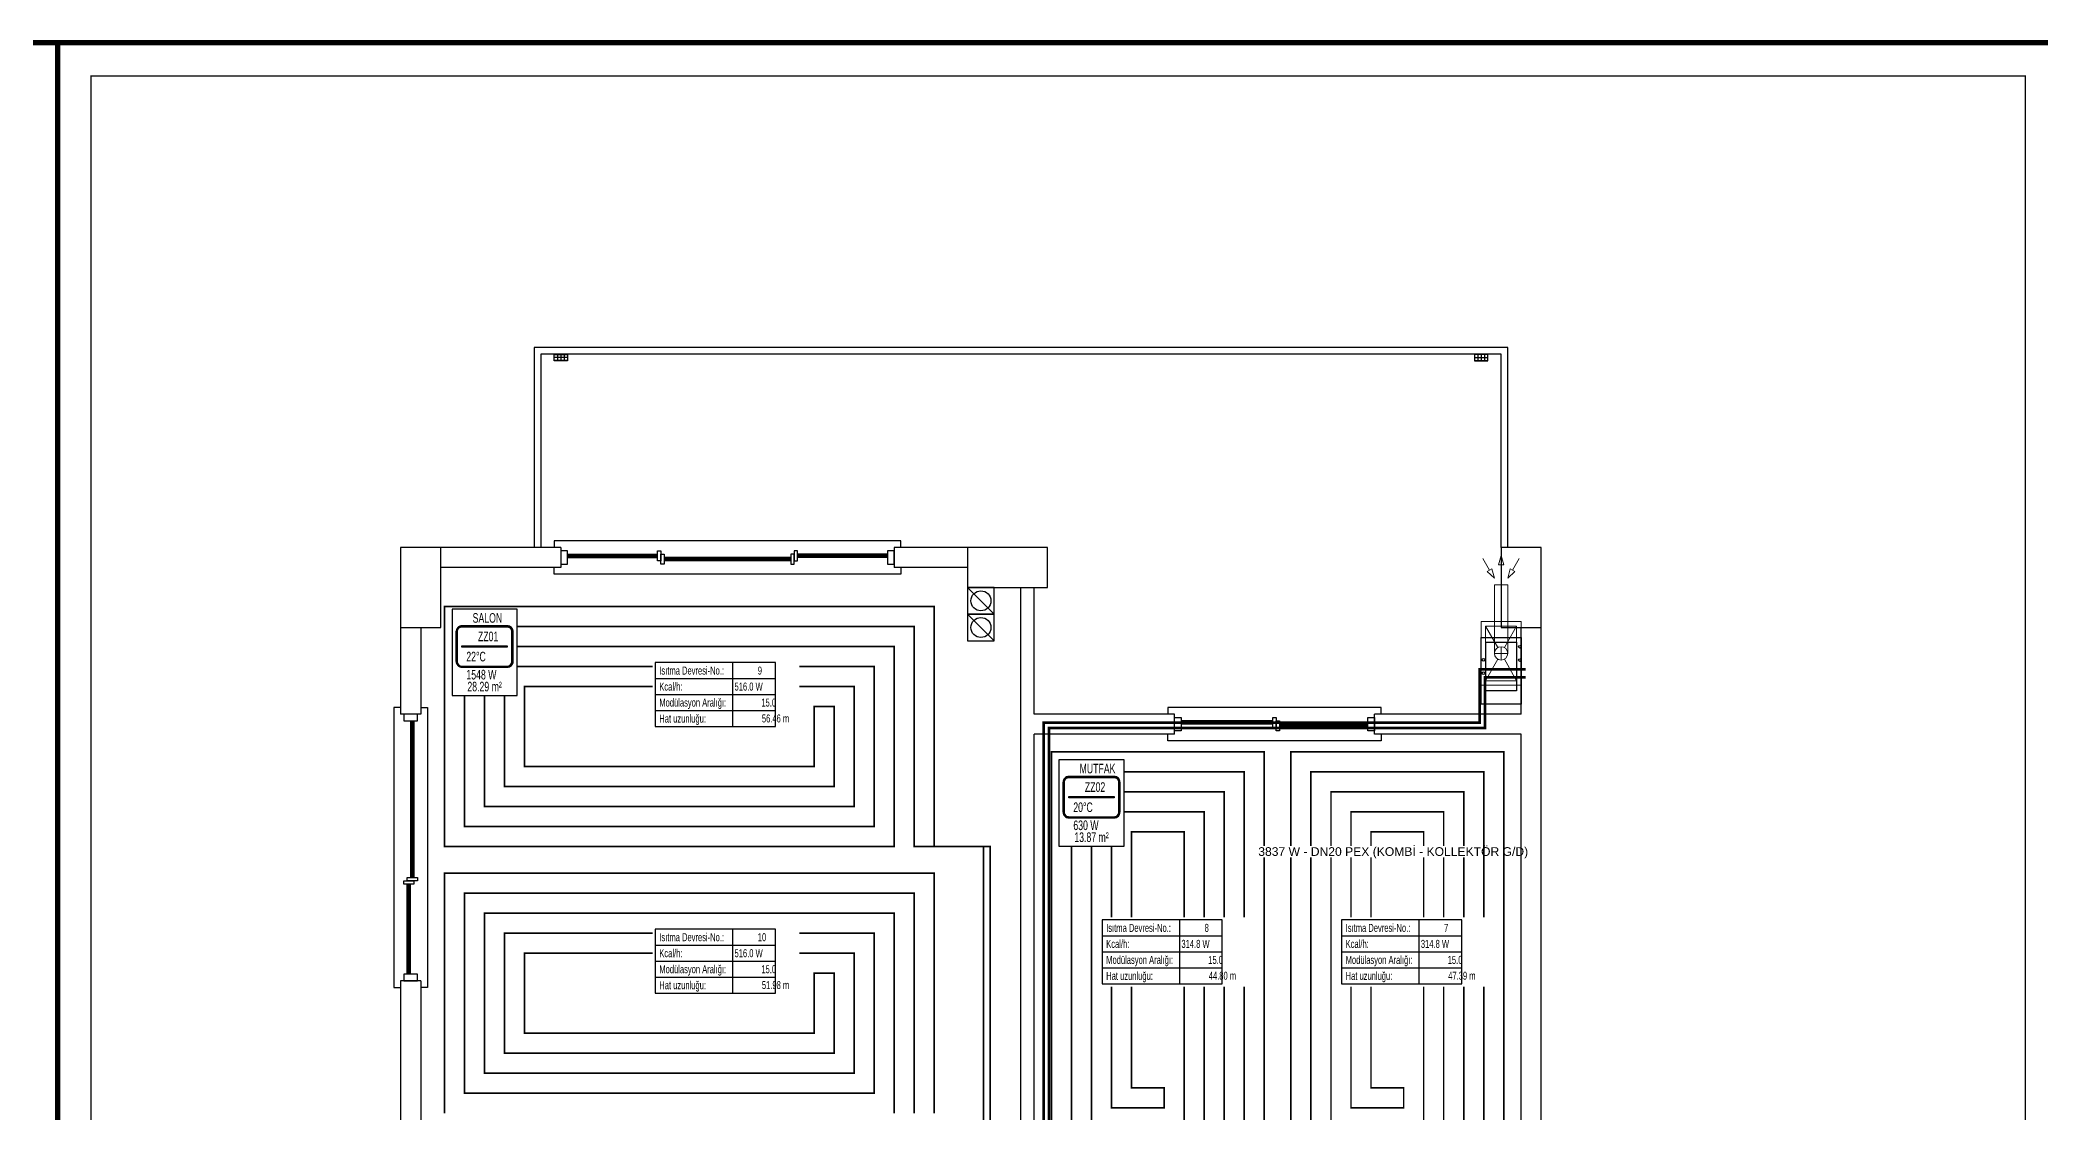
# Model space of a CAD drawing. Header units: centimetres. Extents: x -3952 to 14132, y 6348 to 11752.
# Drawn here: x 4487 to 5987, y 8198 to 9002 of the extents above; entities that cross this region are included whole.
import ezdxf
from ezdxf.enums import TextEntityAlignment as Align

# ---------------------------------------------------------------- set-up
doc = ezdxf.new("R2010")
doc.units = ezdxf.units.CM
doc.linetypes.add('ISITMA DONUS HATTI', pattern=[26, 20, -6])
for name, color, linetype in [('MD-YUK-BIRIMI', 7, 'Continuous'), ('MIMARI', 8, 'Continuous'), ('MIMARI-KOLON', 8, 'Continuous'), ('MTY-ISIKAYBIMAHAL', 2, 'Continuous'), ('MTY-ISITMA-DONUS-BORU', 30, 'ISITMA DONUS HATTI'), ('MTY-ISITMA-GIDIS-BORU', 10, 'Continuous'), ('MTY-PAFTA', 7, 'Continuous'), ('MTY-PEX-BORU', 1, 'Continuous'), ('MTY-RADYATÖR', 7, 'Continuous'), ('MTY-TEFRIS', 15, 'Continuous'), ('STM-ISITMA-CAP', 41, 'Continuous')]:
    doc.layers.add(name, color=color, linetype=linetype)
doc.layers.add('ROTAS-PAFTA-SINIRI', color=8, linetype='Continuous', plot=False)
doc.styles.add('MTYCAPLT', font='arial.ttf', dxfattribs={"width": 0.65, "height": 1})
doc.styles.add('ROTAS', font='arial.ttf')

# ---------------------------------------------------------------- blocks, each defined once
blk = doc.blocks.new('ROTAS_PAFTA')
blk.add_lwpolyline([(0, 0), (1, 0), (1, 1), (0, 1)], close=True)
blk = doc.blocks.new('MTY-RADYATOR MAHAL')
at = {"layer": 'MTY-ISIKAYBIMAHAL', "color": 2}
for points in [[(-35.7, 18.4), (-35.7, -18.4, 0.414214), (-28.2, -25.9), (28.2, -25.9, 0.414214), (35.7, -18.4), (35.7, 18.4, 0.414214), (28.2, 25.9), (-28.2, 25.9, 0.414214)], [(-34.2, 18.4), (-34.2, -18.4, 0.414214), (-28.2, -24.4), (28.2, -24.4, 0.414214), (34.2, -18.4), (34.2, 18.4, 0.414214), (28.2, 24.4), (-28.2, 24.4, 0.414214)]]:
    blk.add_lwpolyline(points, format="xyb", close=True, dxfattribs=at)
at = {"layer": 'MTY-ISIKAYBIMAHAL', "color": 4}
for points in [[(-35.2, 18.4), (-35.2, -18.4, 0.414214), (-28.2, -25.4), (28.2, -25.4, 0.414214), (35.2, -18.4), (35.2, 18.4, 0.414214), (28.2, 25.4), (-28.2, 25.4, 0.414214)], [(-34.7, 18.4), (-34.7, -18.4, 0.414214), (-28.2, -24.9), (28.2, -24.9, 0.414214), (34.7, -18.4), (34.7, 18.4, 0.414214), (28.2, 24.9), (-28.2, 24.9, 0.414214)]]:
    blk.add_lwpolyline(points, format="xyb", close=True, dxfattribs=at)
at = {"layer": 'MTY-ISIKAYBIMAHAL', "color": 2}
blk.add_lwpolyline([(-28.2, 0.8), (28.2, 0.8), (28.2, -0.8), (-28.2, -0.8)], close=True, dxfattribs=at)
at = {"layer": 'MTY-ISIKAYBIMAHAL', "color": 1, "style": 'MTYCAPLT', "width": 0.65}
for tag, p in [('MAHAL_001', (-14.9, 29.8)), ('NO_001', (-8.3, 6.7))]:
    blk.add_attdef(tag, p, '', height=12, rotation=360, dxfattribs=at)
at = {"layer": 'MTY-ISIKAYBIMAHAL', "color": 4, "style": 'MTYCAPLT', "width": 0.65}
for tag, p in [('DERECE_001', (-22.8, -18.5)), ('ISIKAYBI_001', (-22.7, -41.1))]:
    blk.add_attdef(tag, p, '', height=12, rotation=360, dxfattribs=at)
blk.add_attdef('ALAN', text='', height=12, rotation=360, dxfattribs=at).set_placement((0, -50), align=Align.MIDDLE_CENTER)
blk = doc.blocks.new('MTY-ETIKET')
at = {"layer": 'MTY-RADYATÖR'}
for p, q in [((2.69, 0), (2.69, 8)), ((-7, 6), (8, 6)), ((-7, 4), (8, 4)), ((-7, 2), (8, 2))]:
    blk.add_line(p, q, dxfattribs=at)
blk.add_lwpolyline([(8, 0), (8, 8), (-7, 8), (-7, 0)], close=True, dxfattribs=at)
at = {"layer": 'MTY-RADYATÖR', "style": 'MTYCAPLT', "width": 0.65}
for s, p in [('Isıtma Devresi-No.:', (-6.5, 7)), ('Kcal/h:', (-6.5, 5)), ('Modülasyon Aralığı:', (-6.5, 3)), ('Hat uzunluğu:', (-6.5, 1))]:
    blk.add_text(s, height=1, rotation=360, dxfattribs=at).set_placement(p, align=Align.MIDDLE_LEFT)
for tag, p in [('NO1_001', (5.8, 6.5)), ('AR_001', (6.25, 2.5)), ('UZ_001', (6.31, 0.51))]:
    blk.add_attdef(tag, p, '', height=1, rotation=360, dxfattribs=at)
at = {"layer": 'MTY-RADYATÖR', "color": 2, "style": 'MTYCAPLT', "width": 0.65}
for tag, p in [('BORU_001', (-7.07, 4.59)), ('YER_001', (2.9, 4.5))]:
    blk.add_attdef(tag, p, '', height=1, dxfattribs=at)
blk = doc.blocks.new('KOMBI1')
at = {"layer": 'MTY-TEFRIS', "color": 1, "lineweight": 20, "ltscale": 40}
for p, q in [((19.5, 17.5), (3.4, 26.6)), ((18.9, 15), (28.9, 15)), ((23.9, 20), (23.9, 10)), ((44.4, 26.6), (28.2, 17.5)), ((19.5, 12.5), (3.4, 3.4)), ((44.4, 3.4), (28.2, 12.5))]:
    blk.add_line(p, q, dxfattribs=at)
at = {"layer": 'MTY-TEFRIS', "color": 7, "lineweight": 20, "ltscale": 40}
for p, q in [((23.9, 20), (75.3, 20)), ((75.3, 20), (75.3, 10)), ((85.4, 25.3), (80.3, 20)), ((87.4, 21.8), (80.3, 20)), ((80.3, 15), (90.3, 15)), ((86.4, 23.6), (85.4, 25.3)), ((95, 28.6), (86.4, 23.6)), ((86.4, 23.6), (87.4, 21.8)), ((90.3, 15), (90.3, 17)), ((90.3, 17), (97.3, 15)), ((90.3, 15), (90.3, 13)), ((90.3, 13), (97.3, 15)), ((23.9, 10), (75.3, 10)), ((87.4, 8.2), (80.3, 10)), ((85.4, 4.7), (80.3, 10)), ((86.4, 6.5), (85.4, 4.7)), ((86.4, 6.5), (87.4, 8.2)), ((95, 1.4), (86.4, 6.5))]:
    blk.add_line(p, q, dxfattribs=at)
blk.add_lwpolyline([(0, 0), (47.8, 0), (47.8, 30), (0, 30)], close=True, dxfattribs=at)
at = {"layer": 'MTY-TEFRIS', "color": 1, "lineweight": 20, "ltscale": 40}
blk.add_lwpolyline([(3.4, 3.4), (44.4, 3.4), (44.4, 26.6), (3.4, 26.6)], close=True, dxfattribs=at)
at = {"layer": 'MTY-TEFRIS', "color": 7, "lineweight": 20, "ltscale": 40}
blk.add_circle((23.9, 15), 5, dxfattribs=at)
at = {"layer": 'MTY-TEFRIS', "color": 3, "ltscale": 10}
blk.add_circle((18.9, 1), 1, dxfattribs=at)
at = {"layer": 'MTY-TEFRIS', "color": 1, "ltscale": 10}
blk.add_circle((28.9, 1), 1, dxfattribs=at)
at = {"layer": 'MD-YUK-BIRIMI', "color": 3, "style": 'MTYCAPLT', "width": 0.65}
for tag, p in [('SOCP_001', (17.6, -0.5)), ('SO_001', (18.2, 0.5))]:
    blk.add_attdef(tag, p, '', height=1, dxfattribs=at)
at = {"layer": 'MD-YUK-BIRIMI', "color": 1, "style": 'MTYCAPLT', "width": 0.65}
for tag, p in [('SCCP_001', (27.6, -0.5)), ('SC_001', (28.3, 0.5))]:
    blk.add_attdef(tag, p, '', height=1, dxfattribs=at)

msp = doc.modelspace()

# ---------------------------------------------------------------- linework, layer by layer
at = {"layer": 'MIMARI'}
for p, q in [((4872.1, 8766.1), (4882.1, 8766.1)), ((4882.1, 8763.8), (4872.1, 8763.8)), ((4874.6, 8766.1), (4874.6, 8761.6)), ((4877.1, 8766.1), (4877.1, 8761.6)), ((4879.6, 8766.1), (4879.6, 8761.6)), ((5572.1, 8766.1), (5562.1, 8766.1)), ((5562.1, 8763.8), (5572.1, 8763.8)), ((5564.6, 8766.1), (5564.6, 8761.6)), ((5567.1, 8766.1), (5567.1, 8761.6)), ((5569.6, 8766.1), (5569.6, 8761.6)), ((4877.1, 8621.3), (4787.1, 8621.3)), ((4877.1, 8621.3), (4877.1, 8606.3)), ((4882.1, 8616.3), (4949.6, 8616.3)), ((4882.1, 8615.3), (4949.6, 8615.3)), ((4882.1, 8614.8), (4949.6, 8614.8)), ((4882.1, 8613.8), (4949.6, 8613.8)), ((5049.6, 8613.8), (4954.6, 8613.8)), ((5049.6, 8612.8), (4954.6, 8612.8)), ((5049.6, 8612.3), (4954.6, 8612.3)), ((5049.6, 8611.3), (4954.6, 8611.3)), ((5122.1, 8616.3), (5054.6, 8616.3)), ((5122.1, 8615.3), (5054.6, 8615.3)), ((5122.1, 8614.8), (5054.6, 8614.8)), ((5122.1, 8613.8), (5054.6, 8613.8)), ((5182.1, 8621.3), (5127.1, 8621.3)), ((5127.1, 8621.3), (5127.1, 8606.3)), ((4877.1, 8606.3), (4787.1, 8606.3)), ((5182.1, 8606.3), (5127.1, 8606.3)), ((5182.1, 8591.3), (5202.1, 8571.3)), ((5222.1, 8081.3), (5222.1, 8591.3)), ((5232.1, 8496.3), (5232.1, 8591.3)), ((5182.1, 8571.3), (5202.1, 8551.3)), ((4757.1, 8561.3), (4757.1, 8496.3)), ((4772.1, 8561.3), (4772.1, 8496.3)), ((5597.1, 8496.3), (5597.1, 8561.3)), ((5612.1, 8066.3), (5612.1, 8561.3)), ((4772.1, 8496.3), (4757.1, 8496.3)), ((4764.6, 8491.3), (4764.6, 8373.8)), ((4765.6, 8491.3), (4765.6, 8373.8)), ((4766.1, 8491.3), (4766.1, 8373.8)), ((4767.1, 8491.3), (4767.1, 8373.8)), ((5337.1, 8496.3), (5232.1, 8496.3)), ((5337.1, 8481.3), (5337.1, 8496.3)), ((5410.8, 8491.3), (5342.1, 8491.3)), ((5410.8, 8490.3), (5342.1, 8490.3)), ((5597.1, 8496.3), (5487.1, 8496.3)), ((5487.1, 8481.3), (5487.1, 8496.3)), ((5232.1, 8101.3), (5232.1, 8481.3)), ((5337.1, 8481.3), (5232.1, 8481.3)), ((5410.8, 8489.8), (5342.1, 8489.8)), ((5410.8, 8488.8), (5342.1, 8488.8)), ((5482.1, 8488.8), (5415.8, 8488.8)), ((5482.1, 8487.8), (5415.8, 8487.8)), ((5482.1, 8487.3), (5415.8, 8487.3)), ((5482.1, 8486.3), (5415.8, 8486.3)), ((5597.1, 8481.3), (5487.1, 8481.3)), ((5597.1, 8101.3), (5597.1, 8481.3)), ((4762.1, 8301.3), (4762.1, 8368.8)), ((4763.1, 8301.3), (4763.1, 8368.8)), ((4763.6, 8301.3), (4763.6, 8368.8)), ((4764.6, 8301.3), (4764.6, 8368.8)), ((4772.1, 8296.3), (4757.1, 8296.3)), ((4757.1, 8296.3), (4757.1, 7991.3)), ((4772.1, 8296.3), (4772.1, 7991.3))]:
    msp.add_line(p, q, dxfattribs=at)
for points in [[(5587.1, 8621.3), (5587.1, 8771.3), (4857.1, 8771.3), (4857.1, 8621.3)], [(5582.1, 8621.3), (5582.1, 8766.3), (4862.1, 8766.3), (4862.1, 8621.3)], [(4882.1, 8766.3), (4882.1, 8761.3), (4872.1, 8761.3), (4872.1, 8766.3), (4882.1, 8766.3)], [(4882.1, 8761.6), (4872.1, 8761.6)], [(5562.1, 8766.3), (5562.1, 8761.3), (5572.1, 8761.3), (5572.1, 8766.3), (5562.1, 8766.3)], [(5562.1, 8761.6), (5572.1, 8761.6)], [(5132.1, 8621.3), (5132.1, 8626.3), (4872.1, 8626.3), (4872.1, 8621.3)], [(4882.1, 8608.8), (4882.1, 8618.8), (4877.1, 8618.8), (4877.1, 8608.8), (4882.1, 8608.8)], [(4949.6, 8611.3), (4949.6, 8618.8), (4952.1, 8618.8), (4952.1, 8611.3), (4949.6, 8611.3)], [(4952.1, 8608.8), (4952.1, 8616.3), (4954.6, 8616.3), (4954.6, 8608.8), (4952.1, 8608.8)], [(5052.1, 8608.8), (5052.1, 8616.3), (5049.6, 8616.3), (5049.6, 8608.8), (5052.1, 8608.8)], [(5054.6, 8611.3), (5054.6, 8618.8), (5052.1, 8618.8), (5052.1, 8611.3), (5054.6, 8611.3)], [(5127.1, 8608.8), (5127.1, 8618.8), (5122.1, 8618.8), (5122.1, 8608.8), (5127.1, 8608.8)], [(5132.1, 8606.3), (5132.1, 8601.3), (4872.1, 8601.3), (4872.1, 8606.3)], [(5202.1, 8591.3), (5182.1, 8591.3), (5182.1, 8571.3), (5202.1, 8571.3), (5202.1, 8591.3)], [(5202.1, 8571.3), (5182.1, 8571.3), (5182.1, 8551.3), (5202.1, 8551.3), (5202.1, 8571.3)], [(5567.1, 8553.8), (5597.1, 8553.8), (5597.1, 8503.8), (5567.1, 8503.8), (5567.1, 8553.8)], [(5570.6, 8550.3), (5593.6, 8550.3), (5593.6, 8513.8), (5570.6, 8513.8), (5570.6, 8550.3)], [(4757.1, 8501.3), (4752.1, 8501.3), (4752.1, 8291.3), (4757.1, 8291.3)], [(4769.6, 8496.3), (4759.6, 8496.3), (4759.6, 8491.3), (4769.6, 8491.3), (4769.6, 8496.3)], [(4772.1, 8501.3), (4777.1, 8501.3), (4777.1, 8291.3), (4772.1, 8291.3)], [(5492.1, 8496.3), (5492.1, 8501.3), (5332.1, 8501.3), (5332.1, 8496.3)], [(5342.1, 8493.8), (5342.1, 8483.8), (5337.1, 8483.8), (5337.1, 8493.8), (5342.1, 8493.8)], [(5413.3, 8493.8), (5413.3, 8486.3), (5410.8, 8486.3), (5410.8, 8493.8), (5413.3, 8493.8)], [(5415.8, 8491.3), (5415.8, 8483.8), (5413.3, 8483.8), (5413.3, 8491.3), (5415.8, 8491.3)], [(5487.1, 8493.8), (5487.1, 8483.8), (5482.1, 8483.8), (5482.1, 8493.8), (5487.1, 8493.8)], [(5492.1, 8481.3), (5492.1, 8476.3), (5332.1, 8476.3), (5332.1, 8481.3)], [(4767.1, 8368.8), (4759.6, 8368.8), (4759.6, 8371.3), (4767.1, 8371.3), (4767.1, 8368.8)], [(4769.6, 8371.3), (4762.1, 8371.3), (4762.1, 8373.8), (4769.6, 8373.8), (4769.6, 8371.3)], [(4769.6, 8301.3), (4759.6, 8301.3), (4759.6, 8296.3), (4769.6, 8296.3), (4769.6, 8301.3)]]:
    msp.add_lwpolyline(points, dxfattribs=at)
for centre, radius in [((5192.1, 8581.3), 7.5), ((5192.1, 8561.3), 7.5), ((5568.8, 8537.1), 1), ((5568.8, 8527.1), 1)]:
    msp.add_circle(centre, radius, dxfattribs=at)
at = {"layer": 'MIMARI-KOLON'}
for points in [[(4757.1, 8621.3), (4757.1, 8561.3), (4787.1, 8561.3), (4787.1, 8621.3), (4757.1, 8621.3)], [(5242.1, 8621.3), (5182.1, 8621.3), (5182.1, 8591.3), (5242.1, 8591.3), (5242.1, 8621.3)], [(5582.1, 8621.3), (5582.1, 8561.3), (5612.1, 8561.3), (5612.1, 8621.3), (5582.1, 8621.3)]]:
    msp.add_lwpolyline(points, dxfattribs=at)
at = {"layer": 'MTY-ISITMA-DONUS-BORU', "const_width": 2}
msp.add_lwpolyline([(5600.5, 8530), (5566, 8530), (5566, 8490), (5239, 8490), (5239, 7920)], dxfattribs=at)
at = {"layer": 'MTY-ISITMA-GIDIS-BORU', "const_width": 2}
msp.add_lwpolyline([(5600.5, 8524), (5570, 8524), (5570, 8486), (5243, 8486), (5243, 7920)], dxfattribs=at)
at = {"layer": 'MTY-PAFTA'}
for points, const_width in [([(3000, 6350), (4500, 6350), (4500, 9000), (3000, 9000)], 4), ([(4500, 6350), (6000, 6350), (6000, 9000), (4500, 9000)], 4), ([(4525, 6375), (5975, 6375), (5975, 8975), (4525, 8975)], 1)]:
    msp.add_lwpolyline(points, close=True, dxfattribs=dict(at, const_width=const_width))
at = {"layer": 'MTY-PEX-BORU', "const_width": 1.2}
for points in [[(5194, 8033.5), (5194, 8397), (5157, 8397), (5157, 8577), (4790, 8577), (4790, 8397), (5127, 8397), (5127, 8547), (4820, 8547), (4820, 8427), (5097, 8427), (5097, 8517), (4850, 8517), (4850, 8457), (5067, 8457), (5067, 8502), (5082, 8502), (5082, 8442), (4835, 8442), (4835, 8532), (5112, 8532), (5112, 8412), (4805, 8412), (4805, 8562), (5142, 8562), (5142, 8397), (5199, 8397), (5199, 8038.5)], [(5404.5, 8126), (5404.5, 8468), (5245, 8468), (5245, 8156)], [(5584, 8126), (5584, 8468), (5424.5, 8468), (5424.5, 8156)], [(5260, 8171), (5260, 8453), (5389.5, 8453), (5389.5, 8141)], [(5439.5, 8171), (5439.5, 8453), (5569, 8453), (5569, 8141)], [(5374.5, 8156), (5374.5, 8438), (5275, 8438), (5275, 8186)], [(5554, 8156), (5554, 8438), (5454.5, 8438), (5454.5, 8186)], [(5344.5, 8186), (5344.5, 8408), (5305, 8408), (5305, 8216), (5329.5, 8216), (5329.5, 8201), (5290, 8201), (5290, 8423), (5359.5, 8423), (5359.5, 8171)], [(5524, 8186), (5524, 8408), (5484.5, 8408), (5484.5, 8216), (5509, 8216), (5509, 8201), (5469.5, 8201), (5469.5, 8423), (5539, 8423), (5539, 8171)], [(5157, 8197), (5157, 8377), (4790, 8377), (4790, 8197)], [(5127, 8197), (5127, 8347), (4820, 8347), (4820, 8227), (5097, 8227), (5097, 8317), (4850, 8317), (4850, 8257), (5067, 8257), (5067, 8302), (5082, 8302), (5082, 8242), (4835, 8242), (4835, 8332), (5112, 8332), (5112, 8212), (4805, 8212), (4805, 8362), (5142, 8362), (5142, 8197)]]:
    msp.add_lwpolyline(points, dxfattribs=at)

# ---------------------------------------------------------------- block references
at = {"layer": 'MTY-TEFRIS', "rotation": 90}
msp.add_blockref('KOMBI1', (5597, 8518), dxfattribs=at)
at = {"layer": 'ROTAS-PAFTA-SINIRI', "xscale": 1500, "yscale": 2650}
for p in [(3000, 6350), (4500, 6350)]:
    msp.add_blockref('ROTAS_PAFTA', p, dxfattribs=at)

# ---------------------------------------------------------------- next in the draw order: wipeouts: each hides what was drawn before it
for points in [[(4795.6, 8510.4), (4844.4, 8510.4), (4844.4, 8575.1), (4795.6, 8575.1)], [(4946, 8485), (5055.9, 8485), (5055.9, 8537), (4946, 8537)], [(5250.6, 8397.4), (5299.4, 8397.4), (5299.4, 8462.1), (5250.6, 8462.1)], [(5566.2, 8389), (5399, 8389), (5399, 8397.5), (5566.2, 8397.5)], [(5281, 8292), (5390.9, 8292), (5390.9, 8344), (5281, 8344)], [(5460.5, 8292), (5570.4, 8292), (5570.4, 8344), (5460.5, 8344)], [(4946, 8285), (5055.9, 8285), (5055.9, 8337), (4946, 8337)]]:
    msp.add_wipeout(points)

# ---------------------------------------------------------------- next in the draw order: linework, layer by layer
at = {"layer": 'MTY-ISIKAYBIMAHAL'}
for points in [[(4795.6, 8510.4), (4844.4, 8510.4), (4844.4, 8575.1), (4795.6, 8575.1)], [(5250.6, 8397.4), (5299.4, 8397.4), (5299.4, 8462.1), (5250.6, 8462.1)]]:
    msp.add_lwpolyline(points, close=True, dxfattribs=at)

# ---------------------------------------------------------------- next in the draw order: block references
at = {"layer": 'MTY-TEFRIS', "xscale": 0.6, "yscale": 0.6}
for p, values in [((4820, 8547), {'DERECE_001': '22°C', 'MAHAL_001': 'SALON', 'ISIKAYBI_001': '1548 W', 'NO_001': 'ZZ01', 'ALAN': '28.29 m²'}), ((5275, 8434), {'DERECE_001': '20°C', 'MAHAL_001': 'MUTFAK', 'ISIKAYBI_001': '630 W', 'NO_001': 'ZZ02', 'ALAN': '13.87 m²'})]:
    msp.add_blockref('MTY-RADYATOR MAHAL', p, dxfattribs=at).add_auto_attribs(values)
at = {"layer": 'MTY-TEFRIS'}
ref = msp.add_blockref('MTY-ETIKET', (4990, 8487), dxfattribs=dict(at, xscale=6, yscale=6))
ref.add_attrib('UZ_001', '56.46 m', (5027.9, 8490.1), dxfattribs={"layer": 'MTY-RADYATÖR', "height": 6, "rotation": 360, "style": 'MTYCAPLT', "width": 0.65})
ref.add_attrib('AR_001', '15.0', (5027.5, 8502), dxfattribs={"layer": 'MTY-RADYATÖR', "height": 6, "rotation": 360, "style": 'MTYCAPLT', "width": 0.65})
ref.add_attrib('NO1_001', '9', (5024.8, 8526), dxfattribs={"layer": 'MTY-RADYATÖR', "height": 6, "rotation": 360, "style": 'MTYCAPLT', "width": 0.65})
ref.add_attrib('YER_001', '516.0 W', (5007.4, 8514), dxfattribs={"layer": 'MTY-RADYATÖR', "color": 2, "height": 6, "style": 'MTYCAPLT', "width": 0.65})
ref = msp.add_blockref('MTY-ETIKET', (5325, 8294), dxfattribs=dict(at, xscale=6, yscale=6))
ref.add_attrib('UZ_001', '44.80 m', (5362.9, 8297.1), dxfattribs={"layer": 'MTY-RADYATÖR', "height": 6, "rotation": 360, "style": 'MTYCAPLT', "width": 0.65})
ref.add_attrib('AR_001', '15.0', (5362.5, 8309), dxfattribs={"layer": 'MTY-RADYATÖR', "height": 6, "rotation": 360, "style": 'MTYCAPLT', "width": 0.65})
ref.add_attrib('NO1_001', '8', (5359.8, 8333), dxfattribs={"layer": 'MTY-RADYATÖR', "height": 6, "rotation": 360, "style": 'MTYCAPLT', "width": 0.65})
ref.add_attrib('YER_001', '314.8 W', (5342.4, 8321), dxfattribs={"layer": 'MTY-RADYATÖR', "color": 2, "height": 6, "style": 'MTYCAPLT', "width": 0.65})
ref = msp.add_blockref('MTY-ETIKET', (5504.5, 8294), dxfattribs=dict(at, xscale=6, yscale=6))
ref.add_attrib('UZ_001', '47.39 m', (5542.4, 8297.1), dxfattribs={"layer": 'MTY-RADYATÖR', "height": 6, "rotation": 360, "style": 'MTYCAPLT', "width": 0.65})
ref.add_attrib('AR_001', '15.0', (5542, 8309), dxfattribs={"layer": 'MTY-RADYATÖR', "height": 6, "rotation": 360, "style": 'MTYCAPLT', "width": 0.65})
ref.add_attrib('NO1_001', '7', (5539.3, 8333), dxfattribs={"layer": 'MTY-RADYATÖR', "height": 6, "rotation": 360, "style": 'MTYCAPLT', "width": 0.65})
ref.add_attrib('YER_001', '314.8 W', (5521.9, 8321), dxfattribs={"layer": 'MTY-RADYATÖR', "color": 2, "height": 6, "style": 'MTYCAPLT', "width": 0.65})
ref = msp.add_blockref('MTY-ETIKET', (4990, 8287), dxfattribs=dict(at, xscale=6, yscale=6))
ref.add_attrib('UZ_001', '51.98 m', (5027.9, 8290.1), dxfattribs={"layer": 'MTY-RADYATÖR', "height": 6, "rotation": 360, "style": 'MTYCAPLT', "width": 0.65})
ref.add_attrib('AR_001', '15.0', (5027.5, 8302), dxfattribs={"layer": 'MTY-RADYATÖR', "height": 6, "rotation": 360, "style": 'MTYCAPLT', "width": 0.65})
ref.add_attrib('NO1_001', '10', (5024.8, 8326), dxfattribs={"layer": 'MTY-RADYATÖR', "height": 6, "rotation": 360, "style": 'MTYCAPLT', "width": 0.65})
ref.add_attrib('YER_001', '516.0 W', (5007.4, 8314), dxfattribs={"layer": 'MTY-RADYATÖR', "color": 2, "height": 6, "style": 'MTYCAPLT', "width": 0.65})

# ---------------------------------------------------------------- next in the draw order: texts
at = {"layer": 'STM-ISITMA-CAP', "style": 'ROTAS'}
msp.add_text('3837 W - DN20 PEX (KOMBİ - KOLLEKTÖR G/D)', height=6.5, dxfattribs=at).set_placement((5400, 8390))

doc.saveas('drawing.dxf')
